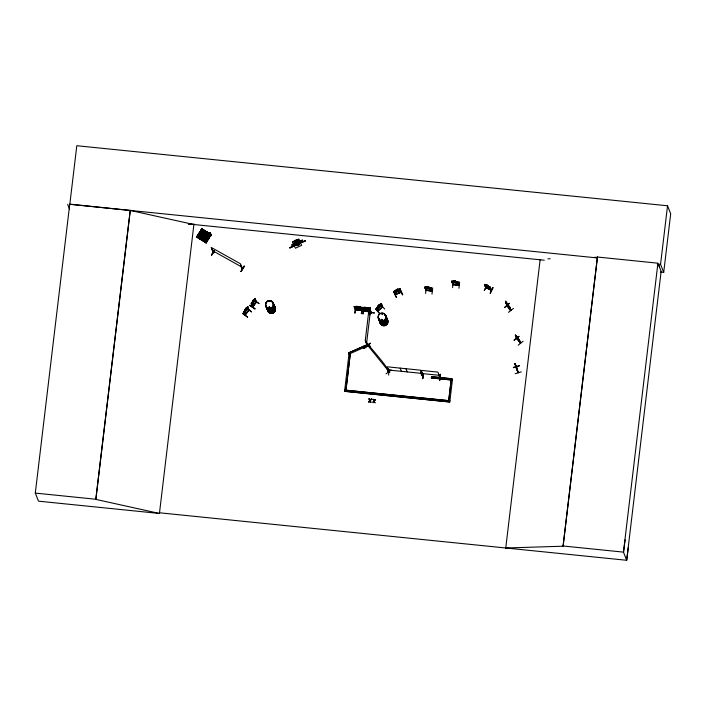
<?xml version="1.0" encoding="UTF-8"?>
<svg xmlns="http://www.w3.org/2000/svg" width="706" height="706" viewBox="0 0 706 706"><rect width="100%" height="100%" fill="white"/><g stroke="black" fill="none" stroke-linecap="round" stroke-linejoin="round"><path stroke-width="1.06" d="M212.338 249.915L213.856 252.651L213.159 252.58M242.423 268.783L241.964 268.377M241.858 268.607L240.755 265.209L241.84 268.527M364.225 345.693L370.526 346.267M400.92 291.843C395.687 292.778 395.695 297.482 394.628 291.093L394.195 291.525L394.628 291.093M400.426 292.134L401.202 292.16L399.79 288.772C401.599 294.075 400.849 291.984 395.501 294.64M206.487 241.452L206.787 241.611M206.629 241.523L206.249 241.267M208.826 238.416L208.191 238.125M210.538 235.08C209.806 234.798 211.226 235.848 210.944 235.063M359.566 307.101L354.147 306.722L354.783 306.942L356.071 310.181M354.747 313.032L355.63 307.834L355.074 313.076M356 306.378L358.074 306.51L356 306.378L357.377 307.286L358.992 307.092L357.863 307.419L359.425 308.001L355.833 307.675L357.007 307.331L355.533 306.757L356.168 306.704M356.045 310.137L355.436 308.319M358.233 306.907L359.539 307.94L355.542 307.56L355.25 306.828L356.23 306.792M361.666 310.719L361.137 310.684L359.813 307.419L361.604 307.401M360.351 307.242L359.813 307.419M354.8 306.722L354.235 306.669L355.568 309.837L361.666 310.455L355.365 309.96M361.949 308.434L361.375 313.676L362.275 308.522M362.134 307.481L362.76 307.489L362.063 307.392M363.052 313.905L363.731 307.622L362.963 313.888M363.387 310.543L368.991 311.434M369.335 310.481L368.382 308.09L362.725 307.472L366.211 307.737M362.849 309.096C362.099 311.787 365.126 310.631 363.502 310.552M363.078 308.566L364.12 310.755M366.052 307.41L366.485 308.672L364.552 308.487L364.261 307.754L366.193 307.94M367.544 307.931L366.149 307.737L367.517 308.769L364.675 308.804M367.791 308.248L368.382 308.09L367.791 308.248L368.744 310.649M368.188 309.519L363.334 309.051L361.763 308.381L362.91 308.081L359.416 307.719L360.907 308.293L359.857 308.637L368.682 309.113M368.744 309.193L368.135 309.502M366.079 342.083L367.897 346.09M369.591 312.431C371.691 296.088 368.594 327.884 370.023 308.222M366.237 342.666L366.299 342.11M369.556 313.464L370.094 308.275M367.526 345.119L367.235 345.861L367.261 345.225M371.241 312.661L371.162 313.349L369.909 310.084L371.382 313.367L371.409 312.564M367.623 345.375L367.976 346.355M371.171 313.287L369.203 307.587L365.249 340.707L367.755 346.372M371.382 313.367L371.488 312.696M389.686 371.877L389.13 372.221L387.806 368.956L388.397 368.797L389.633 372.265L388.397 368.797M388.927 369.926L388.627 375.08M389.712 371.965L389.068 371.797L389.518 372.15M420.811 372.318L421.403 372.15L420.811 372.318C421.394 376.633 422.779 374.771 422.135 375.548M422.709 378.592L422.947 373.324M422.991 373.377L422.409 378.557M422.232 372.583L423.556 375.566M423.265 373.545L422.656 378.734L423.406 373.5M438.452 374.233L439.988 377.348M439.776 377.154L438.47 374.021M439.688 380.455L440.385 374.18L439.661 380.393M159.521 513.474L38.495 501.163L35.3 493.097L69.753 204.158L130.283 210.45L95.831 499.389L159.432 513.465L159.521 512.785L626.69 560.282L628.269 547.724M597.461 257.946L69.815 204.299L76.804 145.718L667.541 205.781L670.7 213.768L663.711 272.357L660.428 272.022M95.831 499.389L130.222 210.3M159.432 513.465L193.974 223.846M451.355 379.987L431.419 377.957L431.525 376.651L452.511 378.787L449.793 401.996L344.581 391.3L348.976 354.033L350.238 354.253L345.949 390.215L350.202 354.156M358.074 307.472L358.701 307.489L358.074 307.472L358.551 308.601M358.666 307.472L364.27 308.107L364.675 309.228L364.067 309.528M359.275 309.051L358.489 308.531L364.128 309.475L359.283 308.99M359.919 307.216L361.993 307.366L362.425 308.628L360.492 308.434L359.998 307.172L362.143 307.754M360.078 307.542L359.928 307.154M363.475 307.957L364.27 308.107M366.511 343.901L370.465 310.781M426.062 290.554L426.653 290.519L425.391 287.024L428.71 286.989L428.004 287.748L426.106 287.271L427.633 287.801L426.468 288.127L430.051 288.48L428.489 287.889L429.645 287.58L428.913 287.51M425.983 288.304L425.647 293.449M428.701 287.051L429.133 288.313L427.209 288.119L426.918 287.386M428.798 287.386L430.201 287.51L424.871 287.121M430.439 287.898L431.031 287.748L430.439 287.898L431.595 290.978M431.392 288.851L430.784 289.151M432.231 291.04L426.159 290.29M431.984 294.164L432.699 287.88M431.419 377.957L431.525 376.651M452.308 281.217L457.956 281.87M452.908 282.435L452.608 287.651M453.561 280.9L455.626 281.112L453.561 280.9L453.781 281.385L452.802 281.412L453.093 282.144L457.091 282.55L455.714 281.579M453.711 281.412L453.067 281.359L454.558 281.923L453.367 282.241L456.976 282.612L455.414 282.012L456.544 281.694L453.72 281.297M457.841 281.853L459.262 285.295L453.023 284.712L453.587 284.333M455.776 281.579L455.626 281.112L456.058 282.444L454.126 282.25L453.834 281.517L455.767 281.712M457.117 281.712L457.894 281.923M458.318 282.982L457.709 283.282M458.944 288.277L459.624 282.012M505.672 548.668L540.125 259.729M505.752 547.988L563.079 546.215L597.444 257.037L657.913 263.188L623.46 552.127L626.69 560.282L661.143 271.342L658.724 265.227M563.079 546.215L597.444 257.037M663.711 272.357L660.551 264.362L667.541 205.781M623.548 552.357L625.137 539.799M202.701 235.063L203.134 235.689M203.602 235.363L203.293 234.763L202.71 235.089M299.353 244.673L296.785 245.741L299.353 244.567M516.289 367.605L514.956 363.493L516.554 367.482L516.315 366.696M517.957 372.565L518.186 372.177M518.072 371.947L518.301 372.468M245.053 314.991L248.936 310.031M256.225 301.93L252.439 306.986L255.89 302.309M367.402 346.037L367.764 346.443M365.373 340.866C370.173 347.802 387.77 366.343 388.265 371.277M520.507 343.195L516.615 338.509M517.189 338.774L515.398 335.279L515.927 335.579M516.88 338.306L520.516 343.248M506.952 305.619L511.02 310.313L510.447 310.049M510.482 310.102C505.522 297.482 516.201 320.021 506.908 305.627M507.34 306.192C501.878 292.646 511.038 310.764 509.017 306.369M510.976 310.19L509.405 306.678M270.045 301.471L269.816 301.656M269.26 307.101L268.651 307.71M268.845 307.295L269.551 307.56M269.551 307.701L269.595 307.251M269.78 307.684L269.727 307.225M382.255 313.658L382.502 313.879M381.161 320.145L381.478 319.35L382.202 319.518M381.152 319.827L382.325 319.809M382.776 313.896L382.758 313.791A3.954 3.874 -21.6 0 0 381.761 313.826A4.024 3.936 -21.6 0 1 382.837 313.835M382.114 320.039L381.858 319.553M382.281 319.942L381.805 320.498L381.187 320.118M204.969 240.199L204.969 240.252M205.04 240.243L205.472 239.431M206.32 239.113L206.487 240.861L205.728 242.034L204.846 241.39L205.084 240.543M206.337 239.343L206.09 239.21M208.323 236.139L208.544 237.693L207.776 238.875L206.99 237.666M208.367 235.954L208.296 236.422M210.37 232.971L210.591 234.533L209.832 235.707L208.941 234.745M208.967 234.974L209.038 234.507M245.953 309.669L246.897 307.79L246.27 309.281L247.303 308.637L245.106 311.505L245.75 309.96L244.77 310.534L246.076 309.51M244.964 312.617L248.133 307.825M247.912 308.796L247.806 306.757L247.241 307.189M255.228 300.721L255.546 299.741L252.333 304.586M395.413 294.605L401.158 292.046M305.53 240.596L303.006 241.796L304.357 241.62L305.477 240.534L296.485 244.47L297.411 244.311L298.735 243.438L296.308 244.082L302.98 241.761M377.763 311.108L382.361 306.854L377.754 311.072L378.425 310.79L376.96 307.481L376.545 307.869L376.96 307.481M296.132 241.955L296.935 241.584M294.27 243.879C289.584 244.426 293.237 246.544 297.111 243.305L297.694 243.517L297.473 244.091L289.831 247.762L292.39 246.641M204.943 240.825L205.022 241.381M207.096 236.828L206.964 237.957M209.17 233.827L209.673 232.98M379.016 306.104L380.199 304.445L379.387 305.795L380.596 305.292L377.948 307.763L378.76 306.378L377.622 306.81L379.087 306.016M381.258 305.521L381.672 304.63M387.894 371.268L388.529 371.7L386.906 368.073L388.123 371.215M520.137 342.798L519.087 339.427L520.719 343.028M253.833 300.332L252.139 302.503L253.119 301.921L252.448 303.474L254.663 300.632L253.639 301.25L254.284 299.759L254.16 301.153L252.977 302.689L252.421 301.391M506.899 305.574L505.664 302.3L506.608 304.304M206.152 242.952L196.903 236.386L206.523 242.37L206.152 242.952L196.506 237.004L197.821 234.957L197.424 235.575L207.061 241.531L197.486 235.442L197.804 234.992M197.415 235.583L207.29 241.17L207.043 241.558M209.488 237.781L199.869 231.797L198.554 233.845L208.182 239.819L209.497 237.772M198.942 233.254L198.642 233.686L208.332 239.581L208.579 239.202L198.871 233.324L198.571 233.818L208.208 239.775M209.294 237.984L209.1 238.381L199.471 232.415L199.869 231.806M200.628 230.659L201.007 230.059L210.617 236.06L210.238 236.651L200.61 230.677L201.819 228.718L211.544 234.621L211.165 235.204L201.598 229.088L211.165 235.204M200.91 230.165L210.609 236.078L210.317 236.501L200.68 230.509L201.007 230.068M201.739 228.912L211.518 234.657M208.579 239.193L208.261 239.661M209.091 238.39L199.648 232.142M209.32 238.046L199.763 231.877L199.489 232.398M210.229 236.651L211.544 234.604L201.598 229.088L211.297 234.992M200.839 238.76C202.71 238.778 200.072 237.048 200.848 238.778M204.881 231.7L204.784 232.283M248.891 309.908L245.053 314.77M245.6 314.629L245.247 315.158L243.844 311.778L244.197 311.328L245.626 314.488M245.238 315.044L249.077 310.102L248.794 310.631M256.446 302.177L252.616 307.119L253.013 306.483M256.41 302.15L255.007 298.85L251.318 303.606M485.013 284.862L484.598 284.43L486.143 287.977M484.36 290.519L487.122 284.8L484.334 290.448M489.329 286.583L491.402 290.448L485.754 287.483M490.723 290.042L489.567 286.989L490.176 287.033L491.5 290.254L485.843 287.492M490.176 287.033L489.567 286.989M490.088 293.175L492.814 287.466M490.361 293.317L493.15 287.669M207.167 236.686L207.087 237.137M209.117 234.551L209.073 233.933M299.882 241.426L301.127 240.384L302.459 240.314L297.411 243.791L300.076 241.346L297.411 243.791M302.389 240.155L297.244 243.596L297.623 243.976M484.987 284.527L489.329 286.671M485.569 286.159L484.863 285.436L489.964 288.269M487.934 285.674L486.099 284.73L486.911 286.821M488.084 286.071L487.961 285.612L488.676 287.66M489.973 288.18L490.458 288.092M245.061 314.858L243.994 311.593L247.806 306.757M244.938 312.529L244.408 312.634L244.355 311.019M251.742 302.971L251.733 304.657L252.36 304.533M201.537 229.229L201.907 228.665M207.211 241.302L197.715 235.045L207.432 240.958M269.666 301.144L270.221 301.541M423.203 375.53L422.259 372.362M212.038 249.147L213.741 252.836M212.418 249.615L213.856 252.651L213.274 252.289M213.433 251.336L211.615 255.14L214.262 250.559M211.535 255.087L214.156 250.533M240.755 265.209L241.249 265.482L240.649 265.403M244.391 266.233L240.94 271.536L244.4 266.25M241.02 271.572L244.073 266.012M252.527 301.824L252.342 303.509L254.795 300.332L254.504 299.6L253.816 300.288L253.648 299.794L252.377 301.427L253.648 299.794M207.326 236.572L208.288 235.919M291.79 245.185L294.217 243.932M197.556 237.445L198.704 235.68M199.613 234.277L200.751 232.512M201.66 231.118L202.807 229.353M198.209 237.851L199.357 236.078M200.257 234.683L201.404 232.918M202.313 231.524L203.46 229.759M201.236 235.292L202.384 233.527M203.293 232.133L204.431 230.359M202.101 235.83L203.249 234.065M204.158 232.671L205.305 230.906M201.034 239.599L202.172 237.834M203.081 236.439L204.228 234.674M210.467 234.11L209.4 235.707M205.649 241.99L206.417 240.817L206.24 239.59M207.705 238.831L208.464 237.648M210.52 234.489L209.753 235.663L208.95 235.063M206.408 241.876L206.937 241.629M208.544 238.769L208.897 238.407M206.496 242.114L206.84 241.39M208.191 239.502L198.633 233.677M208.552 238.946L208.897 238.231M247.638 316.976L242.643 313.226M249.8 305.451L255.042 308.928L249.8 305.46M247.453 317.223L242.449 313.473M207.423 236.413L207.855 235.963M516.315 366.785L518.089 372.724L516.033 367.226L516.395 368.055M516.501 367.455L515.115 363.678L516.748 369.353M421.976 375.424L422.665 375.451M426.027 290.192L432.301 290.943M452.943 284.324L453.579 284.386M452.996 284.439L459.165 284.995M453.128 284.421C456.076 285.339 459.024 284.183 459.121 285.348M458.591 285.003L457.709 282.612M378.434 310.852L377.11 307.639M382.273 306.845L382.131 307.437L380.613 303.88C382.264 301.956 383.658 312.643 381.099 303.651L380.675 304.039L382.123 307.26M382.467 306.986L377.71 310.993M381.302 305.504L377.092 308.866L376.677 307.719L380.658 303.933M395.395 294.746L394.125 291.251L399.852 288.736L400.311 289.875L399.755 290.545L395.316 292.505L400.214 289.822M196.515 236.995L196.903 236.395L206.443 242.467M207.44 240.931L206.205 242.811L196.745 236.642M246.279 307.825L245.008 309.466L244.973 311.54L247.427 308.372L247.135 307.639L246.447 308.328L246.279 307.825L246.482 308.257M246.332 307.869L245.159 309.863M248.68 310.711L247.285 307.331L247.63 306.881L248.821 310.649M244.373 311.461L243.844 311.778M252.58 301.78L251.724 302.98M253.763 300.253L255.14 298.779M252.704 306.942L251.212 303.739L251.565 303.289L253.048 306.563M251.742 303.421L251.212 303.739M256.057 302.68L255.007 298.85M247.329 308.778L251.539 311.964L247.55 308.584M370.023 400.32L371.435 399.102L370.235 400.681L371.074 402.446L369.891 400.937L368.911 402.164C367.552 402.12 371.541 399.896 368.85 398.837L369.997 400.258M375.521 399.517L374.109 400.743L375.071 399.534C376.395 399.728 372.433 401.785 375.16 402.861L373.977 401.352L373.024 402.641C371.568 402.446 375.663 400.399 372.936 399.252L374.109 400.743M368.938 402.226L369.918 400.999L370.544 402.332M370.235 400.681L371.435 399.102M295.593 240.305L296.052 240.084M378.142 306.263L377.489 307.066L377.781 307.798L380.728 305.063L380.437 304.33L379.625 304.904L379.466 304.401L379.625 304.904M210.017 233.086L210.423 232.68L209.903 232.803M254.081 299.926L259.12 303.651L253.851 300.226M375.627 308.893L379.731 313.693L375.636 308.954M200.68 230.509L210.379 236.316M196.577 236.837L206.302 242.714M269.648 310.225L270.698 310.331M299.847 241.328L302.424 240.243M248.803 310.093L247.63 306.881M518.266 372.609L516.527 366.635M356.062 310.022L355.471 310.137M363.484 310.693L369.017 311.222M389.094 371.938L387.056 366.793L420.635 370.209L422.709 375.574M422.126 375.274L420.838 372.097M430.916 287.721L432.337 291.163L431.772 291.137M379.51 304.454L377.984 305.866M378.248 306.36L379.678 305.036L379.969 305.769L378.54 307.092L377.992 305.786M380.825 304.198L381.099 303.651M377.092 308.866L381.258 305.46M384.699 309.078L381.284 305.151M252.836 306.43L251.883 304.092M364.755 347.599C381.769 334.423 353.344 355.542 367.641 345.896M368.329 345.181L369.873 343.804L364.976 347.873M387.259 368.506L386.729 368.205M514.012 340.071L519.131 336.285L514.233 340.345M519.448 339.86L518.919 339.568M518.213 345.181L523.137 341.192M506.634 304.233L509.573 307.957M507.976 304.983L506.687 303.395L508.435 306.201L507.993 304.904M508.188 305.336L509.079 306.995L508.558 306.519M509.758 307.119L509.229 306.81M510.782 310.419L510.712 309.766M508.461 312.334L513.438 308.39M516.289 337.062C512.83 331.238 520.613 341.739 518.628 339.162M517.657 337.742L516.421 336.118L517.18 338.2M516.624 336.744L517.869 338.095M519.281 340.769L516.315 336.991L519.307 340.671M297.861 243.702L305.548 240.693M394.222 291.287L394.707 290.907M401.096 292.249L400.602 292.355M485.799 287.907L484.448 284.386L485.86 287.624L491.438 290.228L490.723 290.078M294.12 244.064L297.5 243.544L291.816 245.061M296.838 244.17L297.57 243.702L294.19 244.214M397.919 289.495L397.734 289.045L395.828 289.884L395.466 291.604L399.155 289.99L398.864 289.257L397.681 289.081M270.46 310.269L269.93 310.287M382.237 313.508L382.723 313.561M363.837 308.46L364.984 308.16C360.281 307.26 369.52 308.037 365.84 308.248L367.402 308.831L363.934 308.522M364.075 309.457L364.614 309.149M393.763 291.94L396.56 297.447M396.313 297.623L393.763 291.949M297.314 244.144L289.901 247.921L297.314 244.144L296.873 243.932M292.39 246.597L297.244 243.985M210.441 232.698L210.273 233.218M297.817 239.369L293.881 241.17L295.214 244.082L299.115 242.202L297.844 239.458M292.593 242.079L298.85 239.202L301.665 245.344L295.408 248.203L292.584 242.061L298.85 239.202M295.743 241.743C298.912 240.155 294.287 242.308 295.346 240.878M295.885 242.008L297.173 241.426L297.685 242.573L296.396 243.155L295.885 242.008L297.173 241.426M297.058 244.038C299.662 243.235 295.576 244.047 297.561 245.282M399.358 289.222L399.79 288.798M399.887 289.222L402.755 294.755L399.861 289.151M394.301 291.684L400.037 289.186L402.438 294.905M348.49 352.921L367.897 344.422L368.382 345.525L349.011 354.13L348.49 352.921L367.897 344.422M242.405 268.924L241.249 265.482M515.151 363.961L515.027 363.475M515.265 364.217L515.318 363.616M517.057 370.147L515.442 364.534M515.892 366.882L515.389 364.905M515.548 365.293L515.265 364.543M513.421 367.685L519.51 365.876M513.324 367.376L519.422 365.567M516.871 368.929L518.063 372.671M521.266 371.894L515.177 373.703M251.777 304.604L252.307 304.489M244.991 312.564L244.417 312.732M507.137 305.521L507.393 306.192L505.911 302.371M489.92 288.145L490.396 288.057M451.699 281.297L452.343 281.235L451.708 281.226L453.667 284.721M425.427 287.042L424.783 287.165L425.409 287.395M361.525 310.614L361.04 308.857M205.093 231.586L205.675 232.08L205.049 232.486M245.432 314.523L244.197 311.328M355.462 309.696L361.693 310.34M547.927 258.811L550.133 258.74M594.231 257.372L597.541 257.275M360.157 307.569L359.177 307.595L359.46 308.328L363.458 308.734L362.081 307.763M520.463 343.081L519.166 339.78M380.075 321.539L380.066 321.512A3.971 3.892 -21.6 0 0 385.582 325.475A3.971 3.892 -21.6 0 0 386.385 318.759M439.697 377.348L437.994 372.106L421.2 370.394L423.159 375.689M358.216 307.11L356.283 306.925L356.574 307.657L358.507 307.842L358.013 306.519M355.365 308.16L359.248 308.531L355.356 308.222M369.97 309.528L371.506 312.811M355.524 309.687L356.009 309.775M361.128 310.225L361.657 310.428M364.058 310.887L368.956 311.355M387.806 368.956L388.371 369.009M389.641 372.203L388.962 372.027M188.44 223.978L193.885 224.526L130.283 210.45M657.286 264.035L660.551 264.362M188.493 223.97L544.291 260.214M451.796 281.244L452.361 281.306M426 288.613C439.847 290.554 420.52 287.263 426.036 288.666M432.275 291.154L426.08 290.44M360.21 307.692L362.134 307.895M350.238 354.253L348.976 354.033M388.326 369.997L421.906 373.403M422.47 373.598L439.256 375.301M431.569 376.748L451.505 378.778M431.384 377.86L452.405 380.093M345.825 390.206L449.934 400.787L344.722 390.091M368.876 398.899L369.362 398.89M371.462 399.164L370.959 399.049M562.991 545.976L623.46 552.127M35.3 493.097L95.769 499.239M205.181 232.521L204.731 232.027M394.195 291.225L395.36 292.469M394.575 292.363L395.325 292.513M428.789 287.448L430.166 288.419L426.168 288.013L425.886 287.28L426.865 287.254L426.645 286.777M361.093 310.534L360.466 308.804M422.673 375.292L422.091 375.468M486.284 288.11L485.772 287.845M268.862 307.904L269.771 307.366M458.573 285.171L457.364 282.029M453.023 284.712L451.778 281.244L452.978 284.686M485.022 284.544L484.422 284.439L484.987 284.606M367.517 307.94L368.329 308.134M359.548 307.039L360.342 307.304M430.175 287.527L430.978 287.792M242.273 268.783L240.375 263.735L211.156 247.391L213.194 252.536M491.014 289.954L489.664 286.795M377.86 311.152L376.669 307.816M486.293 285.233L485.41 284.915L486.761 286.407L489.302 287.36L488.031 286.054M516.668 366.855L516.748 367.155M486.346 285.356L488.084 286.186M486.637 286.098L488.375 286.918M269.577 306.978L268.642 307.542M269.357 307.031L269.586 307.507M213.168 252.51L213.794 252.589M212.418 250.595L241.637 266.93M355.409 308.151L354.571 307.701L355.4 308.213M200.831 230.341L210.485 236.272M198.854 233.333L208.429 239.431M197.495 235.407L207.246 241.152M254.681 299.159L255.184 298.726L256.454 302.265M249.995 305.116L255.016 308.857M507.835 305.213L506.846 304.18L507.526 304.789C504.411 300.129 511.382 310.393 508.064 305.442L508.717 306.025L507.746 305.01M518.239 339.277L518.76 339.762L517.772 338.103M506.299 303.192L506.89 303.854M515.98 335.95L516.571 336.612M516.916 337.477L518.116 338.968M366.635 344.06L387.585 369.9M391.009 369.891L386.058 373.862M506.59 303.924L507.358 305.036M516.271 336.683L517.039 337.795M515.804 336.162L516.342 337.018M516.651 338.571L515.345 335.059M296.494 239.978L297.032 241.152M363.405 310.94L362.505 308.513M426.706 290.228L425.436 287.174M658.822 265.165L659.607 267.142M519.087 339.427L520.419 342.648M517.674 337.662L518.398 339.71M515.565 335.147L517.057 338.959M487.59 285.577L486.522 285.18M485.11 284.668L486.381 287.863M515.318 364.923L515.848 366.255M515.812 366.573L516.377 368.091M457.832 281.923L458.247 282.974M455.238 281.217L454.002 281.094M430.466 287.686L431.763 291.172M428.313 287.086L427.13 287.095M449.793 401.996L344.581 391.3M399.896 290.625L400.558 292.452M405.932 368.717L407.203 371.912M400.161 368.126L401.432 371.33M368.267 308.063L368.991 309.899M368.135 308.831L368.761 310.428M363.987 307.145L364.208 307.622L363.228 307.657L363.519 308.39M361.013 309.069L361.569 310.728M357.686 306.616L356.442 306.501M354.156 306.651L355.533 310.155M373.439 399.305L372.936 399.252M297.685 242.573L296.396 243.155M298.02 243.596L298.523 244.841M296.714 242.158L297.473 244.091M253.48 300.235L252.713 301.224M247.753 306.722L249.086 310.296M246.112 308.275L245.344 309.254M206.276 231.506L205.119 233.245M208.314 237.384L207.352 238.875M206.267 240.543L205.296 242.034M201.201 237.225L200.045 238.963M200.336 236.686L199.171 238.425M67.661 204.325L69.62 209.276M515.38 364.552L515.971 366.449L515.512 365.046M516.298 367.649L516.695 368.761M516.642 368.585L515.918 366.123M516.501 368.4L516.668 369.07M385.097 315.397A4.024 3.936 -21.6 0 1 384.285 322.201A4.024 3.936 -21.6 0 1 378.716 318.194M386.156 317.065A3.945 3.865 -21.6 0 1 384.135 323.224A3.945 3.865 -21.6 0 1 379.148 319.112M385.097 315.547A3.954 3.874 -21.6 0 1 384.761 321.998A3.954 3.874 -21.6 0 1 378.831 319.306M386.129 316.941A3.971 3.892 -21.6 0 1 384.099 323.136A3.971 3.892 -21.6 0 1 379.087 318.997M384.761 314.558A4.024 3.936 -21.6 0 1 383.949 321.362A4.024 3.936 -21.6 0 1 378.39 317.356M385.035 315.397A3.954 3.874 -21.6 0 1 384.24 322.095A3.954 3.874 -21.6 0 1 378.76 318.15M385.485 315.361A3.954 3.874 -21.6 0 1 383.464 321.53A3.954 3.874 -21.6 0 1 378.469 317.409M381.822 313.976A3.954 3.874 -21.6 0 1 382.846 313.941M385.423 315.211A3.954 3.874 -21.6 0 1 383.402 321.389A3.954 3.874 -21.6 0 1 378.407 317.268M386.826 318.75A3.954 3.874 -21.6 0 1 384.805 324.928A4.024 3.936 -21.6 0 1 379.731 320.753M379.81 320.806A3.954 3.874 -21.6 0 0 384.805 324.928A4.024 3.936 -21.6 0 0 386.862 318.662M386.358 318.759A3.945 3.857 -21.6 0 1 385.555 325.431A3.945 3.857 -21.6 0 1 380.102 321.495M379.378 319.871A4.024 3.936 -21.6 0 0 384.946 323.877A4.024 3.936 -21.6 0 0 385.758 317.073A4.024 3.936 -21.6 0 1 384.929 323.833A4.024 3.936 -21.6 0 1 379.36 319.818A3.954 3.874 -21.6 0 0 384.885 323.719A3.954 3.874 -21.6 0 0 385.688 317.029M386.773 318.609A3.954 3.874 -21.6 0 1 384.752 324.778A3.954 3.874 -21.6 0 1 379.757 320.656M385.741 317.179A3.954 3.874 -21.6 0 1 384.946 323.869A3.954 3.874 -21.6 0 1 379.466 319.924M386.844 318.618A4.024 3.936 -21.6 0 1 384.788 324.892A4.024 3.936 -21.6 0 1 379.713 320.7M272.595 303.103A3.962 3.883 -21.6 0 1 271.792 309.81A3.962 3.883 -21.6 0 1 266.303 305.857M272.604 303.006A4.024 3.936 -21.6 0 1 271.792 309.81A4.024 3.936 -21.6 0 1 266.224 305.804M273.628 304.551A3.962 3.883 -21.6 0 1 272.092 310.561A3.971 3.892 -21.6 0 1 266.603 307.622A3.945 3.865 -21.6 0 0 272.11 310.622A3.945 3.865 -21.6 0 0 273.646 304.63M272.251 302.124A4.024 3.936 -21.6 0 1 271.916 308.69A4.024 3.936 -21.6 0 1 265.888 305.954A3.962 3.883 -21.6 0 0 271.845 308.548A3.962 3.883 -21.6 0 0 272.181 302.071M273.804 304.515A3.962 3.883 -21.6 0 1 270.742 309.952A3.962 3.883 -21.6 0 1 266.241 305.707M272.534 302.953A3.962 3.883 -21.6 0 1 273.275 303.651M272.984 302.918A3.962 3.883 -21.6 0 1 271.439 308.928A3.962 3.883 -21.6 0 1 265.968 305.989M267.239 309.343A4.024 3.936 -21.6 0 0 273.257 312.078A4.024 3.936 -21.6 0 0 273.601 305.521A3.962 3.883 -21.6 0 1 273.248 312.087A3.962 3.883 -21.6 0 1 267.309 309.387M267.592 309.104A3.962 3.883 -21.6 0 0 272.084 313.349A3.962 3.883 -21.6 0 0 275.146 307.913A3.971 3.892 -21.6 0 1 272.084 313.358A3.971 3.892 -21.6 0 1 267.583 309.113A3.971 3.892 -21.6 0 0 272.587 313.217A3.971 3.892 -21.6 0 0 274.616 307.022A3.945 3.865 -21.6 0 1 273.054 312.996A3.945 3.865 -21.6 0 1 267.6 310.075M267.256 309.237A3.962 3.883 -21.6 0 0 273.187 311.937A3.962 3.883 -21.6 0 0 273.531 305.469A4.024 3.936 -21.6 0 1 272.772 312.281A4.024 3.936 -21.6 0 1 267.203 308.266M266.947 307.489A3.962 3.883 -21.6 0 0 272.437 311.443A4.024 3.936 -21.6 0 0 273.248 304.639A3.962 3.883 -21.6 0 1 272.437 311.443A4.024 3.936 -21.6 0 1 266.877 307.437A4.024 3.936 -21.6 0 0 272.419 311.399A4.024 3.936 -21.6 0 0 273.231 304.595M273.919 305.283A3.962 3.883 -21.6 0 1 271.889 311.47A3.962 3.883 -21.6 0 1 266.886 307.339M368.241 312.026L374.498 312.97L368.232 312.026M452.131 282.285L457.762 283.3L452.131 282.285M451.143 379.863L448.716 400.664L451.178 379.969M246.5 308.46L245.317 309.987L245.609 310.719L246.791 309.193L246.5 308.46M379.237 304.815L378.372 305.795L379.237 304.815M366.308 342.675L366.493 343.24L366.308 342.675M509.335 303.359L504.561 307.551L509.335 303.359M397.407 289.354L396.313 289.99L397.407 289.354M397.91 289.672L396.128 290.448L396.419 291.19L398.202 290.404L397.91 289.672M365.664 307.445L364.428 307.331L365.664 307.445M426.168 290.598L424.783 287.165L426.168 290.572M380.613 320.621A3.945 3.865 -21.6 0 0 385.961 316.385A3.971 3.892 -21.6 0 0 379.599 313.923A3.971 3.892 -21.6 0 0 380.587 320.595A3.971 3.892 -21.6 0 0 385.97 316.332A3.945 3.865 -21.6 0 0 379.625 313.985A3.945 3.865 -21.6 0 0 380.613 320.621M268.068 308.134A3.962 3.883 -21.6 0 0 273.443 303.871A3.971 3.892 -21.6 0 0 267.071 301.462A3.971 3.892 -21.6 0 0 268.068 308.134A3.971 3.892 -21.6 0 0 273.451 303.871A3.962 3.883 -21.6 0 0 267.08 301.471A3.962 3.883 -21.6 0 0 268.068 308.134M266.612 307.622A3.962 3.883 -21.6 0 0 272.092 310.561A3.971 3.892 -21.6 0 0 273.637 304.542A3.971 3.892 -21.6 0 1 272.101 310.587A3.971 3.892 -21.6 0 1 266.612 307.648M268.103 308.187A3.945 3.865 -21.6 0 0 273.451 303.951A3.945 3.865 -21.6 0 0 267.115 301.559A3.945 3.865 -21.6 0 0 268.103 308.187"/></g></svg>
